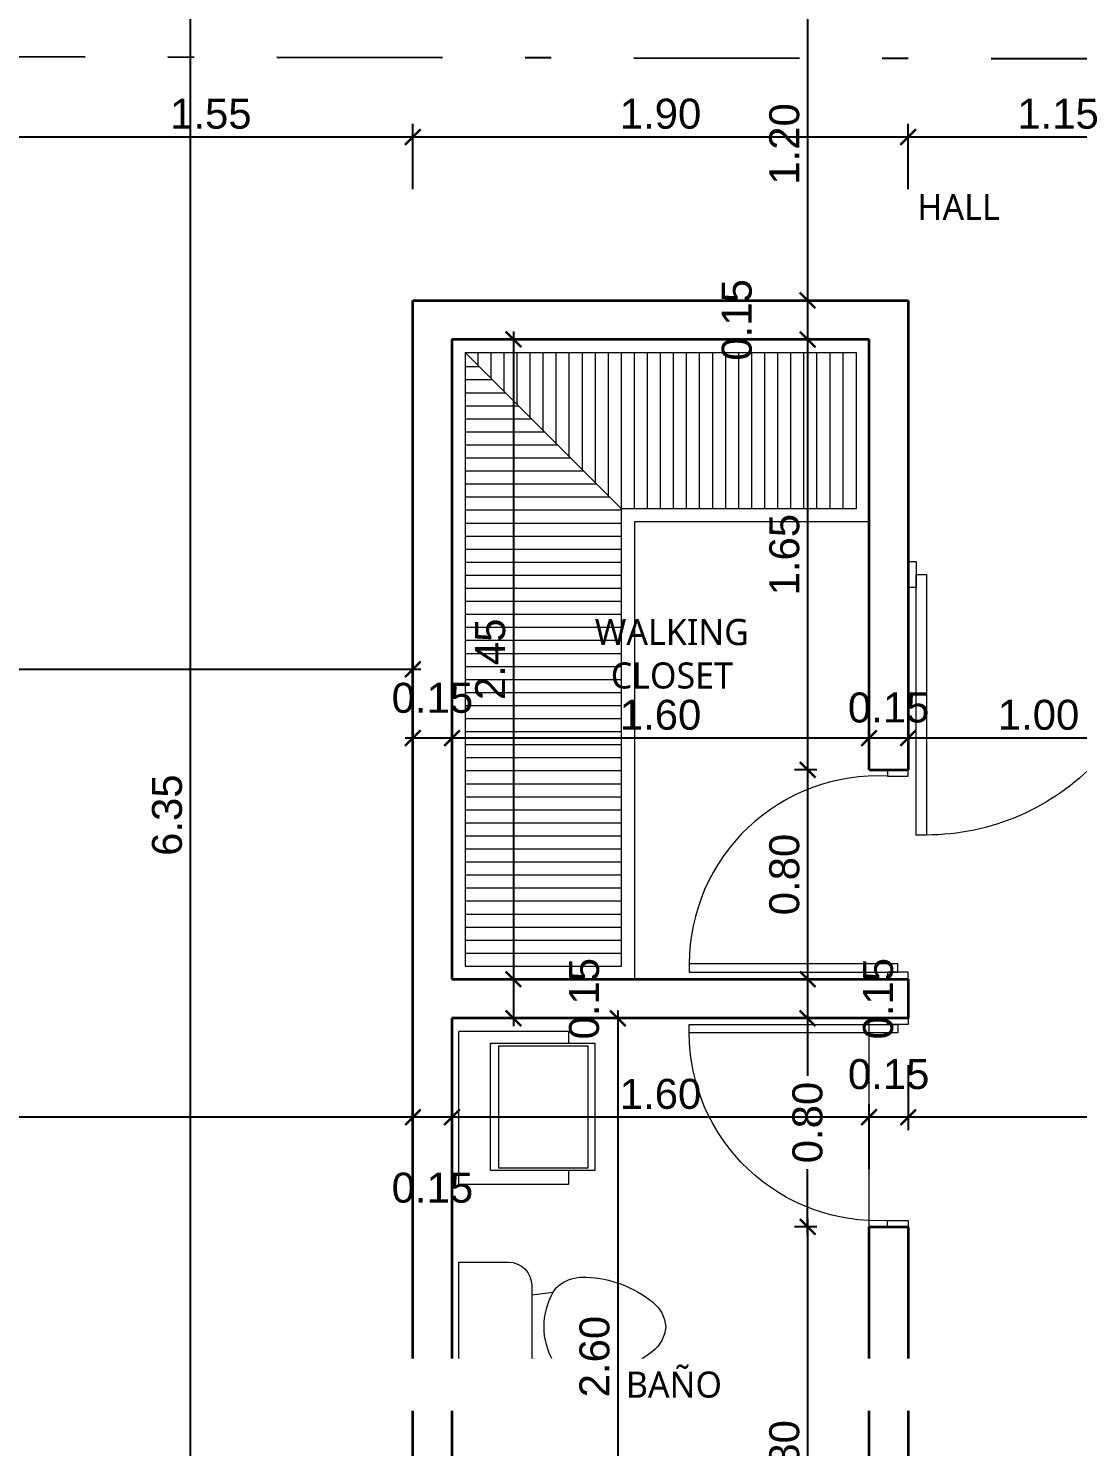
# Model space of a CAD drawing. Header units: feet. Extents: x -417 to 46, y -646 to -218.
# Drawn here: x -93.92 to -89.9, y -515.33 to -509.89 of the extents above; entities that cross this region are included whole.
import ezdxf

# ---------------------------------------------------------------- set-up
doc = ezdxf.new("R2010")
doc.units = ezdxf.units.FT
doc.header["$MEASUREMENT"] = 0
doc.linetypes.add('DASHDOT', pattern=[25.4, 12.7, -6.35, 0, -6.35])
for name, color, linetype, lineweight in [('A-WALL', 4, 'Continuous', 25), ('closet', 8, 'Continuous', 5), ('DIM-COTAS', 1, 'Continuous', 5), ('I-FURN', 2, 'Continuous', 0), ('P-SANR-FIXT', 2, 'Continuous', 9), ('Piso', 8, 'Continuous', 9), ('puertas', 8, 'Continuous', 9), ('TXT', 2, 'Continuous', 9)]:
    doc.layers.add(name, color=color, linetype=linetype, lineweight=lineweight)
doc.layers.add('DIM', color=10, linetype='Continuous')
doc.layers.add('GRDUTIY', color=5, linetype='Continuous')
doc.styles.add('ads', font='trebuc.ttf', dxfattribs={"height": 0.14})
doc.styles.get("Standard").update_dxf_attribs({"font": 'arial.ttf', "height": 0.115})
doc.dimstyles.new('KEILY', dxfattribs={"dimtxt": 0.115, "dimasz": 0.06, "dimexe": 0.05, "dimexo": 0.2, "dimgap": 0.03, "dimtad": 1, "dimzin": 1, "dimdsep": 46, "dimtxsty": 'Standard', "dimblk": 'ARCHTICK', "dimcen": 2.5, "dimdle": 0.03, "dimclrd": 256, "dimclre": 256, "dimclrt": 7, "dimadec": 0, "dimazin": 0, "dimtfac": 1, "dimtmove": 2, "dimatfit": 3, "dimfxl": 0.2, "dimfxlon": 1, "dimtolj": 1, "dimtzin": 1, "dimarcsym": 0})

# ---------------------------------------------------------------- blocks, each defined once
blk = doc.blocks.new('bath_sink_6127 - bath_sink_6127-V2-Nivel 1')
at = {"layer": 'I-FURN'}
for p, q in [((0.2933, 0.2974), (-0.1268, 0.2974)), ((-0.1268, 0.2974), (-0.1268, -0.29)), ((0.2933, 0.2442), (0.2933, 0.2974)), ((0.3949, 0.2442), (-0.0052, 0.2442)), ((-0.0052, 0.2442), (-0.0052, -0.2448)), ((0.0254, -0.2336), (0.0254, 0.233)), ((0.0254, 0.233), (0.3695, 0.233)), ((0.3695, 0.233), (0.3695, -0.2336)), ((0.3949, -0.2448), (0.3949, 0.2442)), ((-0.0052, -0.2448), (0.3949, -0.2448)), ((0.3695, -0.2336), (0.0254, -0.2336)), ((0.2933, -0.29), (0.2933, -0.2448)), ((0.2933, -0.29), (-0.1268, -0.29))]:
    blk.add_line(p, q, dxfattribs=at)
blk = doc.blocks.new('Toilet_-_Tank_-_3D_4840 - 17_ High_ Seat Not Visible-536545-Nivel 1')
at = {"layer": 'P-SANR-FIXT'}
for p, q in [((0.2476, 0.4889), (-0.2476, 0.4889)), ((-0.2476, 0.4889), (-0.2476, 0.2984)), ((0.2476, 0.2984), (0.2476, 0.4889)), ((-0.1587, 0.2096), (-0.1228, 0.2096)), ((-0.1228, 0.2096), (-0.1323, 0.127)), ((-0.1228, 0.2096), (0.1228, 0.2096)), ((0.1323, 0.127), (0.1228, 0.2096)), ((0.1228, 0.2096), (0.1588, 0.2096))]:
    blk.add_line(p, q, dxfattribs=at)
for centre, radius, start, end in [((-0.1587, 0.2984), 0.0889, 180, 270), ((0.1588, 0.2984), 0.0889, 270, 360), ((-0.0827, 0.0408), 0.0995, 119.8981, 151.0596), ((0.0005, -0.104), 0.2664, 90.1019, 119.8981), ((-0.0005, -0.104), 0.2664, 60.1019, 89.8981), ((0.0827, 0.0408), 0.0995, 28.9404, 60.1019), ((-0.0233, 0.0079), 0.1674, 151.0596, 182.709), ((0.0233, 0.0079), 0.1674, 357.291, 28.9404), ((0.2505, 0.0209), 0.4415, 182.709, 218.5058), ((-0.2505, 0.0209), 0.4415, 321.4942, 357.291), ((0.0113, -0.1694), 0.1359, 218.5058, 265.219), ((-0.0113, -0.1694), 0.1359, 274.781, 321.4942)]:
    blk.add_arc(centre, radius, start, end, dxfattribs=at)
blk = doc.blocks.new('A$C4D292AF4')
at = {"layer": 'puertas'}
for points in [[(0.03, 0.05), (0.07, 0.05), (0.07, 1.05), (0.03, 1.05)], [(0, 0), (0.03, 0), (0.03, 0.1), (0, 0.1)], [(0.97, 0), (1, 0), (1, 0.1), (0.97, 0.1)]]:
    blk.add_lwpolyline(points, close=True, dxfattribs=at)
blk.add_arc((0.0677, 0.1465), 0.9035, 357.0481, 89.8556, dxfattribs=at)
blk = doc.blocks.new('_ArchTick')
at = {"layer": 'DIM-COTAS', "color": 0, "const_width": 0.15}
blk.add_lwpolyline([(-0.5, -0.5), (0.5, 0.5)], dxfattribs=at)
blk = doc.blocks.new('*D2386')
at = {"layer": 'Defpoints', "color": 0, "transparency": 16777216}
for p in [(-89.5454, -512.0854), (-90.0954, -516.085), (-89.5867, -516.085)]:
    blk.add_point(p, dxfattribs=at)
at = {"layer": 'DIM', "lineweight": -2, "transparency": 16777216}
for p, q in [((-89.5867, -512.0854), (-89.6367, -512.0854)), ((-89.5867, -512.0554), (-89.5867, -516.115)), ((-89.7867, -516.085), (-89.5367, -516.085))]:
    blk.add_line(p, q, dxfattribs=at)
at = {"layer": 'DIM', "lineweight": -2, "transparency": 16777216, "xscale": 0.06, "yscale": 0.06, "zscale": 0.06}
for p, rotation in [((-89.5867, -512.0854), 90), ((-89.5867, -516.085), 270)]:
    blk.add_blockref('_ArchTick', p, dxfattribs=dict(at, rotation=rotation))
at = {"layer": 'DIM', "color": 7, "transparency": 16777216, "insert": (-89.6754, -514.0852), "char_height": 0.115, "attachment_point": 5, "rotation": 90}
blk.add_mtext('\\A1;4.00', dxfattribs=at)
blk = doc.blocks.new('*D2392')
at = {"layer": 'Defpoints', "color": 0, "transparency": 16777216}
for p in [(-91.5719, -509.735), (-91.3064, -510.935), (-90.9314, -510.935)]:
    blk.add_point(p, dxfattribs=at)
at = {"layer": 'DIM', "lineweight": -2, "transparency": 16777216}
for p, q in [((-90.9314, -509.705), (-90.9314, -510.965)), ((-91.1314, -509.735), (-90.8814, -509.735)), ((-91.1064, -510.935), (-90.8814, -510.935))]:
    blk.add_line(p, q, dxfattribs=at)
at = {"layer": 'DIM', "lineweight": -2, "transparency": 16777216, "xscale": 0.06, "yscale": 0.06, "zscale": 0.06}
for p, rotation in [((-90.9314, -509.735), 90), ((-90.9314, -510.935), 270)]:
    blk.add_blockref('_ArchTick', p, dxfattribs=dict(at, rotation=rotation))
at = {"layer": 'DIM', "color": 7, "transparency": 16777216, "insert": (-91.0201, -510.335), "char_height": 0.115, "attachment_point": 5, "rotation": 90}
blk.add_mtext('\\A1;1.20', dxfattribs=at)
blk = doc.blocks.new('*D2393')
at = {"layer": 'Defpoints', "color": 0, "transparency": 16777216}
for p in [(-91.3064, -510.935), (-90.9314, -511.085), (-90.6954, -511.085)]:
    blk.add_point(p, dxfattribs=at)
at = {"layer": 'DIM', "lineweight": -2, "transparency": 16777216}
for p, q in [((-90.9314, -510.905), (-90.9314, -511.115)), ((-91.1064, -510.935), (-90.8814, -510.935)), ((-90.8954, -511.085), (-90.9814, -511.085))]:
    blk.add_line(p, q, dxfattribs=at)
at = {"layer": 'DIM', "lineweight": -2, "transparency": 16777216, "xscale": 0.06, "yscale": 0.06, "zscale": 0.06}
for p, rotation in [((-90.9314, -510.935), 90), ((-90.9314, -511.085), 270)]:
    blk.add_blockref('_ArchTick', p, dxfattribs=dict(at, rotation=rotation))
at = {"layer": 'DIM', "color": 7, "transparency": 16777216, "insert": (-91.2026, -511.01), "char_height": 0.115, "attachment_point": 5, "rotation": 90}
blk.add_mtext('\\A1;0.15', dxfattribs=at)
blk = doc.blocks.new('*D2394')
at = {"layer": 'Defpoints', "color": 0, "transparency": 16777216}
for p in [(-90.6954, -511.085), (-90.9314, -512.7362), (-90.6954, -512.7362)]:
    blk.add_point(p, dxfattribs=at)
at = {"layer": 'DIM', "lineweight": -2, "transparency": 16777216}
for p, q in [((-90.9314, -511.055), (-90.9314, -512.7662)), ((-90.8954, -511.085), (-90.9814, -511.085)), ((-90.8954, -512.7362), (-90.9814, -512.7362))]:
    blk.add_line(p, q, dxfattribs=at)
at = {"layer": 'DIM', "lineweight": -2, "transparency": 16777216, "xscale": 0.06, "yscale": 0.06, "zscale": 0.06}
for p, rotation in [((-90.9314, -511.085), 90), ((-90.9314, -512.7362), 270)]:
    blk.add_blockref('_ArchTick', p, dxfattribs=dict(at, rotation=rotation))
at = {"layer": 'DIM', "color": 7, "transparency": 16777216, "insert": (-91.0201, -511.9106), "char_height": 0.115, "attachment_point": 5, "rotation": 90}
blk.add_mtext('\\A1;1.65', dxfattribs=at)
blk = doc.blocks.new('*D2395')
at = {"layer": 'Defpoints', "color": 0, "transparency": 16777216}
for p in [(-91.4936, -513.5392), (-91.4936, -513.6892), (-90.9314, -513.6892)]:
    blk.add_point(p, dxfattribs=at)
at = {"layer": 'DIM', "lineweight": -2, "transparency": 16777216}
for p, q in [((-90.9314, -513.5092), (-90.9314, -513.7192)), ((-91.1314, -513.5392), (-90.8814, -513.5392)), ((-91.1314, -513.6892), (-90.8814, -513.6892))]:
    blk.add_line(p, q, dxfattribs=at)
at = {"layer": 'DIM', "lineweight": -2, "transparency": 16777216, "xscale": 0.06, "yscale": 0.06, "zscale": 0.06}
for p, rotation in [((-90.9314, -513.5392), 90), ((-90.9314, -513.6892), 270)]:
    blk.add_blockref('_ArchTick', p, dxfattribs=dict(at, rotation=rotation))
at = {"layer": 'DIM', "color": 7, "transparency": 16777216, "insert": (-90.6603, -513.6142), "char_height": 0.115, "attachment_point": 5, "rotation": 90}
blk.add_mtext('\\A1;0.15', dxfattribs=at)
blk = doc.blocks.new('*D2396')
at = {"layer": 'Defpoints', "color": 0, "transparency": 16777216}
for p in [(-91.4936, -513.6892), (-90.9314, -514.4892), (-90.6954, -514.4892)]:
    blk.add_point(p, dxfattribs=at)
at = {"layer": 'DIM', "lineweight": -2, "transparency": 16777216}
for p, q in [((-90.9314, -513.6592), (-90.9314, -513.91)), ((-91.1314, -513.6892), (-90.8814, -513.6892)), ((-90.9314, -514.5192), (-90.9314, -514.2684)), ((-90.8954, -514.4892), (-90.9814, -514.4892))]:
    blk.add_line(p, q, dxfattribs=at)
at = {"layer": 'DIM', "lineweight": -2, "transparency": 16777216, "xscale": 0.06, "yscale": 0.06, "zscale": 0.06}
for p, rotation in [((-90.9314, -513.6892), 90), ((-90.9314, -514.4892), 270)]:
    blk.add_blockref('_ArchTick', p, dxfattribs=dict(at, rotation=rotation))
at = {"layer": 'DIM', "color": 7, "transparency": 16777216, "insert": (-90.9314, -514.0892), "char_height": 0.115, "attachment_point": 5, "rotation": 90}
blk.add_mtext('\\A1;0.80', dxfattribs=at)
blk = doc.blocks.new('*D2397')
at = {"layer": 'Defpoints', "color": 0, "transparency": 16777216}
for p in [(-90.6954, -514.4892), (-90.9314, -516.285), (-90.6954, -516.285)]:
    blk.add_point(p, dxfattribs=at)
at = {"layer": 'DIM', "lineweight": -2, "transparency": 16777216}
for p, q in [((-90.8954, -514.4892), (-90.9814, -514.4892)), ((-90.9314, -514.4592), (-90.9314, -516.315)), ((-90.8954, -516.285), (-90.9814, -516.285))]:
    blk.add_line(p, q, dxfattribs=at)
at = {"layer": 'DIM', "lineweight": -2, "transparency": 16777216, "xscale": 0.06, "yscale": 0.06, "zscale": 0.06}
for p, rotation in [((-90.9314, -514.4892), 90), ((-90.9314, -516.285), 270)]:
    blk.add_blockref('_ArchTick', p, dxfattribs=dict(at, rotation=rotation))
at = {"layer": 'DIM', "color": 7, "transparency": 16777216, "insert": (-91.0201, -515.3871), "char_height": 0.115, "attachment_point": 5, "rotation": 90}
blk.add_mtext('\\A1;1.80', dxfattribs=at)
blk = doc.blocks.new('*D2401')
at = {"layer": 'Defpoints', "color": 0, "transparency": 16777216}
for p in [(-93.7841, -509.735), (-93.2993, -516.085), (-92.6954, -516.085)]:
    blk.add_point(p, dxfattribs=at)
at = {"layer": 'DIM', "lineweight": -2, "transparency": 16777216}
for p, q in [((-93.2993, -509.705), (-93.2993, -516.115)), ((-93.4993, -509.735), (-93.2493, -509.735)), ((-93.0993, -516.085), (-93.3493, -516.085))]:
    blk.add_line(p, q, dxfattribs=at)
at = {"layer": 'DIM', "lineweight": -2, "transparency": 16777216, "xscale": 0.06, "yscale": 0.06, "zscale": 0.06}
for p, rotation in [((-93.2993, -509.735), 90), ((-93.2993, -516.085), 270)]:
    blk.add_blockref('_ArchTick', p, dxfattribs=dict(at, rotation=rotation))
at = {"layer": 'DIM', "color": 7, "transparency": 16777216, "insert": (-93.388, -512.91), "char_height": 0.115, "attachment_point": 5, "rotation": 90}
blk.add_mtext('\\A1;6.35', dxfattribs=at)
blk = doc.blocks.new('*D2456')
at = {"layer": 'Defpoints', "color": 0, "transparency": 16777216}
for p in [(-90.5454, -510.3084), (-89.3954, -510.535), (-90.5454, -510.935)]:
    blk.add_point(p, dxfattribs=at)
at = {"layer": 'DIM', "lineweight": -2, "transparency": 16777216}
for p, q in [((-89.3654, -510.3084), (-90.5754, -510.3084)), ((-90.5454, -510.5084), (-90.5454, -510.2584)), ((-89.3954, -510.335), (-89.3954, -510.2584))]:
    blk.add_line(p, q, dxfattribs=at)
at = {"layer": 'DIM', "lineweight": -2, "transparency": 16777216, "xscale": 0.06, "yscale": 0.06, "zscale": 0.06, "rotation": 180}
blk.add_blockref('_ArchTick', (-90.5454, -510.3084), dxfattribs=at)
at = {"layer": 'DIM', "lineweight": -2, "transparency": 16777216, "xscale": 0.06, "yscale": 0.06, "zscale": 0.06}
blk.add_blockref('_ArchTick', (-89.3954, -510.3084), dxfattribs=at)
at = {"layer": 'DIM', "color": 7, "transparency": 16777216, "insert": (-89.9704, -510.2197), "char_height": 0.115, "attachment_point": 5}
blk.add_mtext('\\A1;1.15', dxfattribs=at)
blk = doc.blocks.new('*D2457')
at = {"layer": 'Defpoints', "color": 0, "transparency": 16777216}
for p in [(-92.4454, -510.3084), (-92.4454, -510.935), (-90.5454, -510.935)]:
    blk.add_point(p, dxfattribs=at)
at = {"layer": 'DIM', "lineweight": -2, "transparency": 16777216}
for p, q in [((-90.5154, -510.3084), (-92.4754, -510.3084)), ((-92.4454, -510.5084), (-92.4454, -510.2584)), ((-90.5454, -510.5084), (-90.5454, -510.2584))]:
    blk.add_line(p, q, dxfattribs=at)
at = {"layer": 'DIM', "lineweight": -2, "transparency": 16777216, "xscale": 0.06, "yscale": 0.06, "zscale": 0.06, "rotation": 180}
blk.add_blockref('_ArchTick', (-92.4454, -510.3084), dxfattribs=at)
at = {"layer": 'DIM', "lineweight": -2, "transparency": 16777216, "xscale": 0.06, "yscale": 0.06, "zscale": 0.06}
blk.add_blockref('_ArchTick', (-90.5454, -510.3084), dxfattribs=at)
at = {"layer": 'DIM', "color": 7, "transparency": 16777216, "insert": (-91.4954, -510.2197), "char_height": 0.115, "attachment_point": 5}
blk.add_mtext('\\A1;1.90', dxfattribs=at)
blk = doc.blocks.new('*D2458')
at = {"layer": 'Defpoints', "color": 0, "transparency": 16777216}
for p in [(-93.9954, -509.735), (-93.9954, -510.3084), (-92.4454, -510.935)]:
    blk.add_point(p, dxfattribs=at)
at = {"layer": 'DIM', "lineweight": -2, "transparency": 16777216}
for p, q in [((-93.9954, -510.1084), (-93.9954, -510.3584)), ((-92.4154, -510.3084), (-94.0254, -510.3084)), ((-92.4454, -510.5084), (-92.4454, -510.2584))]:
    blk.add_line(p, q, dxfattribs=at)
at = {"layer": 'DIM', "lineweight": -2, "transparency": 16777216, "xscale": 0.06, "yscale": 0.06, "zscale": 0.06, "rotation": 180}
blk.add_blockref('_ArchTick', (-93.9954, -510.3084), dxfattribs=at)
at = {"layer": 'DIM', "lineweight": -2, "transparency": 16777216, "xscale": 0.06, "yscale": 0.06, "zscale": 0.06}
blk.add_blockref('_ArchTick', (-92.4454, -510.3084), dxfattribs=at)
at = {"layer": 'DIM', "color": 7, "transparency": 16777216, "insert": (-93.2204, -510.2197), "char_height": 0.115, "attachment_point": 5}
blk.add_mtext('\\A1;1.55', dxfattribs=at)
blk = doc.blocks.new('*D2460')
at = {"layer": 'Defpoints', "color": 0, "transparency": 16777216}
for p in [(-90.6954, -512.7362), (-91.1427, -513.5392), (-90.9314, -513.5392)]:
    blk.add_point(p, dxfattribs=at)
at = {"layer": 'DIM', "lineweight": -2, "transparency": 16777216}
for p, q in [((-90.8954, -512.7362), (-90.9814, -512.7362)), ((-90.9314, -512.7062), (-90.9314, -513.5692)), ((-90.9427, -513.5392), (-90.8814, -513.5392))]:
    blk.add_line(p, q, dxfattribs=at)
at = {"layer": 'DIM', "lineweight": -2, "transparency": 16777216, "xscale": 0.06, "yscale": 0.06, "zscale": 0.06}
for p, rotation in [((-90.9314, -512.7362), 90), ((-90.9314, -513.5392), 270)]:
    blk.add_blockref('_ArchTick', p, dxfattribs=dict(at, rotation=rotation))
at = {"layer": 'DIM', "color": 7, "transparency": 16777216, "insert": (-91.0201, -513.1377), "char_height": 0.115, "attachment_point": 5, "rotation": 90}
blk.add_mtext('\\A1;0.80', dxfattribs=at)
blk = doc.blocks.new('*D2461')
at = {"layer": 'Defpoints', "color": 0, "transparency": 16777216}
for p in [(-92.2954, -511.085), (-92.2954, -513.5392), (-92.0595, -513.5392)]:
    blk.add_point(p, dxfattribs=at)
at = {"layer": 'DIM', "lineweight": -2, "transparency": 16777216}
for p, q in [((-92.0595, -511.055), (-92.0595, -513.5692)), ((-92.0954, -511.085), (-92.0095, -511.085)), ((-92.0954, -513.5392), (-92.0095, -513.5392))]:
    blk.add_line(p, q, dxfattribs=at)
at = {"layer": 'DIM', "lineweight": -2, "transparency": 16777216, "xscale": 0.06, "yscale": 0.06, "zscale": 0.06}
for p, rotation in [((-92.0595, -511.085), 90), ((-92.0595, -513.5392), 270)]:
    blk.add_blockref('_ArchTick', p, dxfattribs=dict(at, rotation=rotation))
at = {"layer": 'DIM', "color": 7, "transparency": 16777216, "insert": (-92.1482, -512.3121), "char_height": 0.115, "attachment_point": 5, "rotation": 90}
blk.add_mtext('\\A1;2.45', dxfattribs=at)
blk = doc.blocks.new('*D2462')
at = {"layer": 'Defpoints', "color": 0, "transparency": 16777216}
for p in [(-92.2954, -513.5392), (-92.2954, -513.6892), (-92.0595, -513.6892)]:
    blk.add_point(p, dxfattribs=at)
at = {"layer": 'DIM', "lineweight": -2, "transparency": 16777216}
for p, q in [((-92.0595, -513.5092), (-92.0595, -513.7192)), ((-92.0954, -513.5392), (-92.0095, -513.5392)), ((-92.0954, -513.6892), (-92.0095, -513.6892))]:
    blk.add_line(p, q, dxfattribs=at)
at = {"layer": 'DIM', "lineweight": -2, "transparency": 16777216, "xscale": 0.06, "yscale": 0.06, "zscale": 0.06}
for p, rotation in [((-92.0595, -513.5392), 90), ((-92.0595, -513.6892), 270)]:
    blk.add_blockref('_ArchTick', p, dxfattribs=dict(at, rotation=rotation))
at = {"layer": 'DIM', "color": 7, "transparency": 16777216, "insert": (-91.7883, -513.6142), "char_height": 0.115, "attachment_point": 5, "rotation": 90}
blk.add_mtext('\\A1;0.15', dxfattribs=at)
blk = doc.blocks.new('*D2463')
at = {"layer": 'Defpoints', "color": 0, "transparency": 16777216}
for p in [(-92.2954, -513.6892), (-92.2954, -516.285), (-91.6595, -516.285)]:
    blk.add_point(p, dxfattribs=at)
at = {"layer": 'DIM', "lineweight": -2, "transparency": 16777216}
for p, q in [((-91.6595, -513.6592), (-91.6595, -516.315)), ((-91.8595, -513.6892), (-91.6095, -513.6892)), ((-91.8595, -516.285), (-91.6095, -516.285))]:
    blk.add_line(p, q, dxfattribs=at)
at = {"layer": 'DIM', "lineweight": -2, "transparency": 16777216, "xscale": 0.06, "yscale": 0.06, "zscale": 0.06}
for p, rotation in [((-91.6595, -513.6892), 90), ((-91.6595, -516.285), 270)]:
    blk.add_blockref('_ArchTick', p, dxfattribs=dict(at, rotation=rotation))
at = {"layer": 'DIM', "color": 7, "transparency": 16777216, "insert": (-91.7482, -514.9871), "char_height": 0.115, "attachment_point": 5, "rotation": 90}
blk.add_mtext('\\A1;2.60', dxfattribs=at)
blk = doc.blocks.new('*D2467')
at = {"layer": 'Defpoints', "color": 0, "transparency": 16777216}
for p in [(-89.5454, -512.0854), (-90.5454, -512.3723), (-90.5454, -512.6143)]:
    blk.add_point(p, dxfattribs=at)
at = {"layer": 'DIM', "lineweight": -2, "transparency": 16777216}
for p, q in [((-89.5454, -512.4143), (-89.5454, -512.6643)), ((-90.5454, -512.5723), (-90.5454, -512.6643)), ((-89.5154, -512.6143), (-90.5754, -512.6143))]:
    blk.add_line(p, q, dxfattribs=at)
at = {"layer": 'DIM', "lineweight": -2, "transparency": 16777216, "xscale": 0.06, "yscale": 0.06, "zscale": 0.06, "rotation": 180}
blk.add_blockref('_ArchTick', (-90.5454, -512.6143), dxfattribs=at)
at = {"layer": 'DIM', "lineweight": -2, "transparency": 16777216, "xscale": 0.06, "yscale": 0.06, "zscale": 0.06}
blk.add_blockref('_ArchTick', (-89.5454, -512.6143), dxfattribs=at)
at = {"layer": 'DIM', "color": 7, "transparency": 16777216, "insert": (-90.0454, -512.5256), "char_height": 0.115, "attachment_point": 5}
blk.add_mtext('\\A1;1.00', dxfattribs=at)
blk = doc.blocks.new('*D2468')
at = {"layer": 'Defpoints', "color": 0, "transparency": 16777216}
for p in [(-90.6954, -512.3683), (-90.5454, -512.3723), (-90.6954, -512.6143)]:
    blk.add_point(p, dxfattribs=at)
at = {"layer": 'DIM', "lineweight": -2, "transparency": 16777216}
for p, q in [((-90.6954, -512.5683), (-90.6954, -512.6643)), ((-90.5454, -512.5723), (-90.5454, -512.6643)), ((-90.5154, -512.6143), (-90.7254, -512.6143))]:
    blk.add_line(p, q, dxfattribs=at)
at = {"layer": 'DIM', "lineweight": -2, "transparency": 16777216, "xscale": 0.06, "yscale": 0.06, "zscale": 0.06, "rotation": 180}
blk.add_blockref('_ArchTick', (-90.6954, -512.6143), dxfattribs=at)
at = {"layer": 'DIM', "lineweight": -2, "transparency": 16777216, "xscale": 0.06, "yscale": 0.06, "zscale": 0.06}
blk.add_blockref('_ArchTick', (-90.5454, -512.6143), dxfattribs=at)
at = {"layer": 'DIM', "color": 7, "transparency": 16777216, "insert": (-90.6204, -512.4976), "char_height": 0.115, "attachment_point": 5}
blk.add_mtext('\\A1;0.15', dxfattribs=at)
blk = doc.blocks.new('*D2469')
at = {"layer": 'Defpoints', "color": 0, "transparency": 16777216}
for p in [(-90.6954, -512.3683), (-92.2954, -512.6143), (-92.2954, -512.993)]:
    blk.add_point(p, dxfattribs=at)
at = {"layer": 'DIM', "lineweight": -2, "transparency": 16777216}
for p, q in [((-92.2954, -512.793), (-92.2954, -512.5643)), ((-90.6954, -512.5683), (-90.6954, -512.6643)), ((-90.6654, -512.6143), (-92.3254, -512.6143))]:
    blk.add_line(p, q, dxfattribs=at)
at = {"layer": 'DIM', "lineweight": -2, "transparency": 16777216, "xscale": 0.06, "yscale": 0.06, "zscale": 0.06, "rotation": 180}
blk.add_blockref('_ArchTick', (-92.2954, -512.6143), dxfattribs=at)
at = {"layer": 'DIM', "lineweight": -2, "transparency": 16777216, "xscale": 0.06, "yscale": 0.06, "zscale": 0.06}
blk.add_blockref('_ArchTick', (-90.6954, -512.6143), dxfattribs=at)
at = {"layer": 'DIM', "color": 7, "transparency": 16777216, "insert": (-91.4954, -512.5256), "char_height": 0.115, "attachment_point": 5}
blk.add_mtext('\\A1;1.60', dxfattribs=at)
blk = doc.blocks.new('*D2470')
at = {"layer": 'Defpoints', "color": 0, "transparency": 16777216}
for p in [(-92.4454, -512.6143), (-92.4454, -512.993), (-92.2954, -512.993)]:
    blk.add_point(p, dxfattribs=at)
at = {"layer": 'DIM', "lineweight": -2, "transparency": 16777216}
for p, q in [((-92.4454, -512.793), (-92.4454, -512.5643)), ((-92.2954, -512.793), (-92.2954, -512.5643)), ((-92.2654, -512.6143), (-92.4754, -512.6143))]:
    blk.add_line(p, q, dxfattribs=at)
at = {"layer": 'DIM', "lineweight": -2, "transparency": 16777216, "xscale": 0.06, "yscale": 0.06, "zscale": 0.06, "rotation": 180}
blk.add_blockref('_ArchTick', (-92.4454, -512.6143), dxfattribs=at)
at = {"layer": 'DIM', "lineweight": -2, "transparency": 16777216, "xscale": 0.06, "yscale": 0.06, "zscale": 0.06}
blk.add_blockref('_ArchTick', (-92.2954, -512.6143), dxfattribs=at)
at = {"layer": 'DIM', "color": 7, "transparency": 16777216, "insert": (-92.3704, -512.4606), "char_height": 0.115, "attachment_point": 5}
blk.add_mtext('\\A1;0.15', dxfattribs=at)
blk = doc.blocks.new('*D2369')
at = {"layer": 'Defpoints', "color": 0, "transparency": 16777216}
for p in [(-95.7954, -512.3509), (-95.7954, -512.7284), (-92.4454, -512.7297)]:
    blk.add_point(p, dxfattribs=at)
at = {"layer": 'DIM', "lineweight": -2, "transparency": 16777216}
for p, q in [((-95.7954, -512.5284), (-95.7954, -512.3009)), ((-92.4454, -512.5297), (-92.4454, -512.3009)), ((-92.4154, -512.3509), (-95.8254, -512.3509))]:
    blk.add_line(p, q, dxfattribs=at)
at = {"layer": 'DIM', "lineweight": -2, "transparency": 16777216, "xscale": 0.06, "yscale": 0.06, "zscale": 0.06, "rotation": 180}
blk.add_blockref('_ArchTick', (-95.7954, -512.3509), dxfattribs=at)
at = {"layer": 'DIM', "lineweight": -2, "transparency": 16777216, "xscale": 0.06, "yscale": 0.06, "zscale": 0.06}
blk.add_blockref('_ArchTick', (-92.4454, -512.3509), dxfattribs=at)
at = {"layer": 'DIM', "color": 7, "transparency": 16777216, "insert": (-94.1204, -512.2622), "char_height": 0.115, "attachment_point": 5}
blk.add_mtext('\\A1;3.35', dxfattribs=at)
blk = doc.blocks.new('*D2471')
at = {"layer": 'Defpoints', "color": 0, "transparency": 16777216}
for p in [(-86.5454, -513.535), (-90.5454, -513.667), (-90.5454, -514.0687)]:
    blk.add_point(p, dxfattribs=at)
at = {"layer": 'DIM', "lineweight": -2, "transparency": 16777216}
for p, q in [((-90.5454, -513.8687), (-90.5454, -514.1187)), ((-86.5454, -513.8687), (-86.5454, -514.1187)), ((-86.5154, -514.0687), (-90.5754, -514.0687))]:
    blk.add_line(p, q, dxfattribs=at)
at = {"layer": 'DIM', "lineweight": -2, "transparency": 16777216, "xscale": 0.06, "yscale": 0.06, "zscale": 0.06, "rotation": 180}
blk.add_blockref('_ArchTick', (-90.5454, -514.0687), dxfattribs=at)
at = {"layer": 'DIM', "lineweight": -2, "transparency": 16777216, "xscale": 0.06, "yscale": 0.06, "zscale": 0.06}
blk.add_blockref('_ArchTick', (-86.5454, -514.0687), dxfattribs=at)
at = {"layer": 'DIM', "color": 7, "transparency": 16777216, "insert": (-88.5454, -513.98), "char_height": 0.115, "attachment_point": 5}
blk.add_mtext('\\A1;4.00', dxfattribs=at)
blk = doc.blocks.new('*D2472')
at = {"layer": 'Defpoints', "color": 0, "transparency": 16777216}
for p in [(-90.5454, -513.667), (-90.6954, -514.0687), (-90.6954, -514.4892)]:
    blk.add_point(p, dxfattribs=at)
at = {"layer": 'DIM', "lineweight": -2, "transparency": 16777216}
for p, q in [((-90.5454, -513.8687), (-90.5454, -514.1187)), ((-90.6954, -514.2687), (-90.6954, -514.0187)), ((-90.5154, -514.0687), (-90.7254, -514.0687))]:
    blk.add_line(p, q, dxfattribs=at)
at = {"layer": 'DIM', "lineweight": -2, "transparency": 16777216, "xscale": 0.06, "yscale": 0.06, "zscale": 0.06, "rotation": 180}
blk.add_blockref('_ArchTick', (-90.6954, -514.0687), dxfattribs=at)
at = {"layer": 'DIM', "lineweight": -2, "transparency": 16777216, "xscale": 0.06, "yscale": 0.06, "zscale": 0.06}
blk.add_blockref('_ArchTick', (-90.5454, -514.0687), dxfattribs=at)
at = {"layer": 'DIM', "color": 7, "transparency": 16777216, "insert": (-90.6204, -513.9041), "char_height": 0.115, "attachment_point": 5}
blk.add_mtext('\\A1;0.15', dxfattribs=at)
blk = doc.blocks.new('*D2371')
at = {"layer": 'Defpoints', "color": 0, "transparency": 16777216}
for p in [(-92.2954, -513.6892), (-92.2954, -514.0687), (-90.6954, -514.4892)]:
    blk.add_point(p, dxfattribs=at)
at = {"layer": 'DIM', "lineweight": -2, "transparency": 16777216}
for p, q in [((-92.2954, -513.8892), (-92.2954, -514.1187)), ((-90.6954, -514.2687), (-90.6954, -514.0187)), ((-90.6654, -514.0687), (-92.3254, -514.0687))]:
    blk.add_line(p, q, dxfattribs=at)
at = {"layer": 'DIM', "lineweight": -2, "transparency": 16777216, "xscale": 0.06, "yscale": 0.06, "zscale": 0.06, "rotation": 180}
blk.add_blockref('_ArchTick', (-92.2954, -514.0687), dxfattribs=at)
at = {"layer": 'DIM', "lineweight": -2, "transparency": 16777216, "xscale": 0.06, "yscale": 0.06, "zscale": 0.06}
blk.add_blockref('_ArchTick', (-90.6954, -514.0687), dxfattribs=at)
at = {"layer": 'DIM', "color": 7, "transparency": 16777216, "insert": (-91.4954, -513.98), "char_height": 0.115, "attachment_point": 5}
blk.add_mtext('\\A1;1.60', dxfattribs=at)
blk = doc.blocks.new('*D2473')
at = {"layer": 'Defpoints', "color": 0, "transparency": 16777216}
for p in [(-92.2954, -513.6892), (-92.4454, -513.8169), (-92.4454, -514.0687)]:
    blk.add_point(p, dxfattribs=at)
at = {"layer": 'DIM', "lineweight": -2, "transparency": 16777216}
for p, q in [((-92.2954, -513.8892), (-92.2954, -514.1187)), ((-92.4454, -514.0169), (-92.4454, -514.1187)), ((-92.2654, -514.0687), (-92.4754, -514.0687))]:
    blk.add_line(p, q, dxfattribs=at)
at = {"layer": 'DIM', "lineweight": -2, "transparency": 16777216, "xscale": 0.06, "yscale": 0.06, "zscale": 0.06, "rotation": 180}
blk.add_blockref('_ArchTick', (-92.4454, -514.0687), dxfattribs=at)
at = {"layer": 'DIM', "lineweight": -2, "transparency": 16777216, "xscale": 0.06, "yscale": 0.06, "zscale": 0.06}
blk.add_blockref('_ArchTick', (-92.2954, -514.0687), dxfattribs=at)
at = {"layer": 'DIM', "color": 7, "transparency": 16777216, "insert": (-92.3704, -514.3398), "char_height": 0.115, "attachment_point": 5}
blk.add_mtext('\\A1;0.15', dxfattribs=at)
blk = doc.blocks.new('*D2474')
at = {"layer": 'Defpoints', "color": 0, "transparency": 16777216}
for p in [(-92.4454, -513.8169), (-95.7954, -513.991), (-95.7954, -514.0687)]:
    blk.add_point(p, dxfattribs=at)
at = {"layer": 'DIM', "lineweight": -2, "transparency": 16777216}
for p, q in [((-92.4454, -514.0169), (-92.4454, -514.1187)), ((-92.4154, -514.0687), (-95.8254, -514.0687)), ((-95.7954, -514.0687), (-95.7954, -514.1187))]:
    blk.add_line(p, q, dxfattribs=at)
at = {"layer": 'DIM', "lineweight": -2, "transparency": 16777216, "xscale": 0.06, "yscale": 0.06, "zscale": 0.06, "rotation": 180}
blk.add_blockref('_ArchTick', (-95.7954, -514.0687), dxfattribs=at)
at = {"layer": 'DIM', "lineweight": -2, "transparency": 16777216, "xscale": 0.06, "yscale": 0.06, "zscale": 0.06}
blk.add_blockref('_ArchTick', (-92.4454, -514.0687), dxfattribs=at)
at = {"layer": 'DIM', "color": 7, "transparency": 16777216, "insert": (-94.1204, -513.9799), "char_height": 0.115, "attachment_point": 5}
blk.add_mtext('\\A1;3.35', dxfattribs=at)

msp = doc.modelspace()

# ---------------------------------------------------------------- hatches: boundary and pattern name
at = {"layer": 'Piso'}
h = msp.add_hatch(dxfattribs=at)
h.set_pattern_fill('ANSI31', color=256, scale=0.4, angle=45, style=0)
h.set_pattern_definition([(90, (-105.845364, -511.835), (-0.05, 7e-18), [])])
h.paths.add_polyline_path([(-90.7454, -511.735), (-91.6454, -511.735), (-92.2454, -511.135), (-90.7454, -511.135)])
h = msp.add_hatch(dxfattribs=at)
h.set_pattern_fill('ANSI31', color=256, scale=0.4, angle=315, style=0)
h.set_pattern_definition([(0, (-102.945364, -513.4892), (2e-17, 0.05), [])])
h.paths.add_polyline_path([(-91.6454, -511.735), (-92.2454, -511.135), (-92.2454, -513.4892), (-91.6454, -513.4892)])

# ---------------------------------------------------------------- linework, layer by layer
at = {"layer": 'A-WALL', "lineweight": 35, "extrusion": (2.36783e-12, 8.94772e-16, -1)}
for p, q in [((-92.4454, -516.035), (-92.4454, -510.935)), ((-92.4454, -510.935), (-90.5454, -510.935)), ((-90.5454, -510.935), (-90.5454, -512.7362)), ((-92.2954, -511.085), (-92.2954, -513.5392)), ((-90.6954, -511.085), (-92.2954, -511.085)), ((-90.6954, -512.7362), (-90.6954, -511.085)), ((-90.6954, -512.7362), (-90.5454, -512.7362)), ((-92.2954, -513.5392), (-90.5454, -513.5392)), ((-90.5454, -513.5392), (-90.5454, -513.6892)), ((-92.2954, -513.6892), (-92.2954, -516.285)), ((-90.5454, -513.6892), (-92.2954, -513.6892)), ((-90.6954, -516.285), (-90.6954, -514.4892)), ((-90.6954, -514.4892), (-90.5454, -514.4892)), ((-90.5454, -514.4892), (-90.5454, -516.085))]:
    msp.add_line(p, q, dxfattribs=at)
at = {"layer": 'closet', "extrusion": (2.36783e-12, 8.94772e-16, -1)}
for p, q in [((-91.5954, -511.785), (-91.5954, -513.5392)), ((-90.6954, -511.785), (-91.5954, -511.785))]:
    msp.add_line(p, q, dxfattribs=at)
at = {"layer": 'closet'}
msp.add_line((-90.6954, -514.4892), (-90.6954, -513.6892), dxfattribs=at)
at = {"layer": 'GRDUTIY', "color": 8, "linetype": 'DASHDOT', "ltscale": 0.05}
msp.add_line((-110.7774, -509.9707), (-84.0319, -510.0177), dxfattribs=at)
at = {"layer": 'Piso'}
for points in [[(-90.7454, -511.735), (-91.6454, -511.735), (-92.2454, -511.135), (-90.7454, -511.135)], [(-91.6454, -511.735), (-92.2454, -511.135), (-92.2454, -513.4892), (-91.6454, -513.4892)]]:
    msp.add_lwpolyline(points, close=True, dxfattribs=at)

# ---------------------------------------------------------------- block references
at = {"layer": 'I-FURN', "extrusion": (2.36783e-12, 8.94772e-16, -1), "rotation": 180}
msp.add_blockref('bath_sink_6127 - bath_sink_6127-V2-Nivel 1', (92.1421, -514.0295), dxfattribs=at)
at = {"layer": 'P-SANR-FIXT', "extrusion": (2.36783e-12, 8.94772e-16, -1), "rotation": 270}
msp.add_blockref('Toilet_-_Tank_-_3D_4840 - 17_ High_ Seat Not Visible-536545-Nivel 1', (91.78, -514.8725), dxfattribs=at)
at = {"layer": 'puertas', "extrusion": (2.36783e-12, 8.94772e-16, -1), "rotation": 180}
msp.add_blockref('A$C4D292AF4', (90.5454, -511.9363), dxfattribs=at)
at = {"layer": 'puertas', "extrusion": (2.36783e-12, 8.94772e-16, -1), "yscale": 0.8000000000000114, "zscale": 0.8000000000000114}
for p, xscale, rotation in [((90.5454, -513.5362), -0.8000000000000114, 270), ((90.5454, -513.6892), 0.8000000000000114, 269.999999999998)]:
    msp.add_blockref('A$C4D292AF4', p, dxfattribs=dict(at, xscale=xscale, rotation=rotation))

# ---------------------------------------------------------------- texts
at = {"layer": 'TXT', "char_height": 0.1, "width": 2.838, "attachment_point": 2, "style": 'ads', "bg_fill": 2}
for s, insert in [('HALL', (-90.3524, -510.5268)), ('COMEDOR', (-94.4776, -511.7569))]:
    msp.add_mtext(s, dxfattribs=dict(at, insert=insert))
at = {"layer": 'TXT', "insert": (-91.4521, -512.1574), "char_height": 0.1, "width": 2.838, "attachment_point": 2, "style": 'ads'}
msp.add_mtext('WALKING\\PCLOSET', dxfattribs=at)

# ---------------------------------------------------------------- dimensions: what is measured, and where the dimension line sits
at = {"layer": 'DIM'}
for base, p1, p2, angle, picture, middle in [((-93.9954, -510.3084), (-92.4454, -510.935), (-93.9954, -509.735), 180, '*D2458', (-93.2204, -510.2197)), ((-90.9314, -511.085), (-91.3064, -510.935), (-90.6954, -511.085), 90, '*D2393', (-91.2026, -511.01)), ((-92.0595, -513.5392), (-92.2954, -511.085), (-92.2954, -513.5392), 90, '*D2461', (-92.1482, -512.3121)), ((-90.9314, -512.7362), (-90.6954, -511.085), (-90.6954, -512.7362), 90, '*D2394', (-91.0201, -511.9106)), ((-90.5454, -512.6143), (-89.5454, -512.0854), (-90.5454, -512.3723), 180, '*D2467', (-90.0454, -512.5256)), ((-95.7954, -512.3509), (-92.4454, -512.7297), (-95.7954, -512.7284), 180, '*D2369', (-94.1204, -512.2622)), ((-92.2954, -512.6143), (-90.6954, -512.3683), (-92.2954, -512.993), 180, '*D2469', (-91.4954, -512.5256)), ((-92.4454, -512.6143), (-92.2954, -512.993), (-92.4454, -512.993), 180, '*D2470', (-92.3704, -512.4606)), ((-90.9314, -513.5392), (-90.6954, -512.7362), (-91.1427, -513.5392), 90, '*D2460', (-91.0201, -513.1377)), ((-92.0595, -513.6892), (-92.2954, -513.5392), (-92.2954, -513.6892), 90, '*D2462', (-91.7883, -513.6142)), ((-90.9314, -513.6892), (-91.4936, -513.5392), (-91.4936, -513.6892), 90, '*D2395', (-90.6603, -513.6142)), ((-90.5454, -514.0687), (-86.5454, -513.535), (-90.5454, -513.667), 180, '*D2471', (-88.5454, -513.98)), ((-92.4454, -514.0687), (-92.2954, -513.6892), (-92.4454, -513.8169), 180, '*D2473', (-92.3704, -514.3398)), ((-92.2954, -514.0687), (-90.6954, -514.4892), (-92.2954, -513.6892), 180, '*D2371', (-91.4954, -513.98)), ((-95.7954, -514.0687), (-92.4454, -513.8169), (-95.7954, -513.991), 180, '*D2474', (-94.1204, -513.9799))]:
    dim = msp.add_linear_dim(base=base, p1=p1, p2=p2, angle=angle, dimstyle='KEILY', dxfattribs=at)
    dim.commit()
    dim.dimension.update_dxf_attribs({"geometry": picture, "text_midpoint": middle})
for base, p1, p2, angle, picture, middle in [((-90.6954, -512.6143), (-90.5454, -512.3723), (-90.6954, -512.3683), 180, '*D2468', (-90.6204, -512.4976)), ((-90.9314, -514.4892), (-91.4936, -513.6892), (-90.6954, -514.4892), 90, '*D2396', (-90.9314, -514.0892)), ((-90.6954, -514.0687), (-90.5454, -513.667), (-90.6954, -514.4892), 180, '*D2472', (-90.6204, -513.9041))]:
    dim = msp.add_linear_dim(base=base, p1=p1, p2=p2, angle=angle, dimstyle='KEILY', dxfattribs=at)
    dim.commit()
    dim.dimension.update_dxf_attribs({"geometry": picture, "text_midpoint": middle, "dimtype": 160})

# ---------------------------------------------------------------- next in the draw order: texts
at = {"layer": 'TXT', "insert": (-91.4441, -515.0445), "char_height": 0.1, "width": 2.838, "attachment_point": 2, "style": 'ads', "bg_fill": 2}
msp.add_mtext('BAÑO', dxfattribs=at)

# ---------------------------------------------------------------- next in the draw order: dimensions: what is measured, and where the dimension line sits
at = {"layer": 'DIM'}
for base, p1, p2, angle, picture, middle in [((-90.9314, -510.935), (-91.5719, -509.735), (-91.3064, -510.935), 90, '*D2392', (-91.0201, -510.335)), ((-92.4454, -510.3084), (-90.5454, -510.935), (-92.4454, -510.935), 180, '*D2457', (-91.4954, -510.2197)), ((-90.5454, -510.3084), (-89.3954, -510.535), (-90.5454, -510.935), 180, '*D2456', (-89.9704, -510.2197))]:
    dim = msp.add_linear_dim(base=base, p1=p1, p2=p2, angle=angle, dimstyle='KEILY', dxfattribs=at)
    dim.commit()
    dim.dimension.update_dxf_attribs({"geometry": picture, "text_midpoint": middle})

# ---------------------------------------------------------------- next in the draw order: dimensions: what is measured, and where the dimension line sits
for base, p1, p2, picture, middle in [((-93.2993, -516.085), (-93.7841, -509.735), (-92.6954, -516.085), '*D2401', (-93.388, -512.91)), ((-89.5867, -516.085), (-89.5454, -512.0854), (-90.0954, -516.085), '*D2386', (-89.6754, -514.0852)), ((-91.6595, -516.285), (-92.2954, -513.6892), (-92.2954, -516.285), '*D2463', (-91.7482, -514.9871)), ((-90.9314, -516.285), (-90.6954, -514.4892), (-90.6954, -516.285), '*D2397', (-91.0201, -515.3871))]:
    dim = msp.add_linear_dim(base=base, p1=p1, p2=p2, angle=90, dimstyle='KEILY', dxfattribs=at)
    dim.commit()
    dim.dimension.update_dxf_attribs({"geometry": picture, "text_midpoint": middle})

doc.saveas('drawing.dxf')
